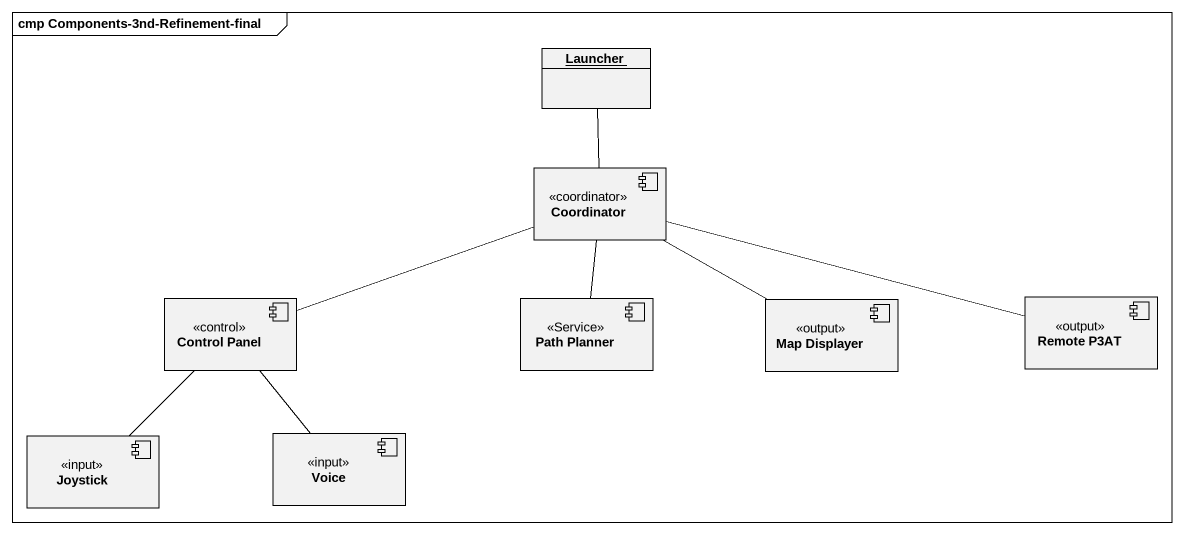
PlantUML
@startuml
mainframe cmp Components-3nd-Refinement-final
allowmixing
hide circle
hide empty members
object Launcher
component Coordinator <<coordinator>>
component "Control Panel" as Control_Panel <<control>>
component "Path Planner" as Path_Planner <<Service>>
component "Map Displayer" as Map_Displayer <<output>>
component "Remote P3AT" as Remote_P3AT <<output>>
component Joystick <<input>>
component Voice <<input>>
Launcher -- Coordinator
Coordinator -left- Control_Panel
Coordinator -- Path_Planner
Coordinator -right- Map_Displayer
Coordinator -right- Remote_P3AT
Control_Panel -- Joystick
Control_Panel -- Voice
@enduml
